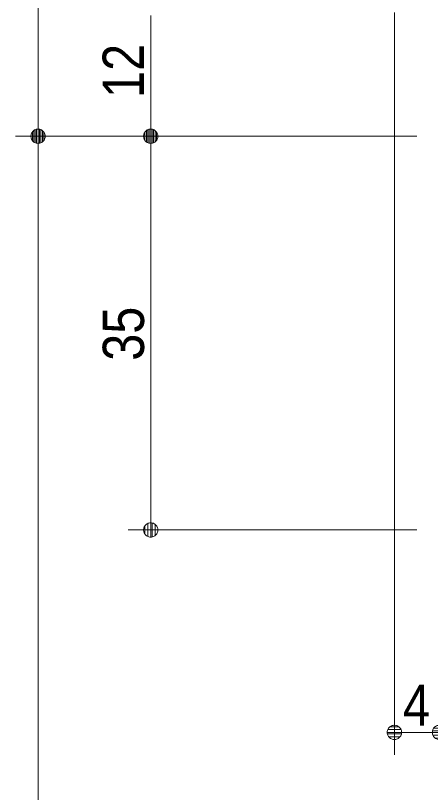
# Model space of a CAD drawing. Units: millimetres, scale not verified, with parts at other scales. Extents: x -6062 to 6062, y -3045 to 3045.
# Drawn here: x -96 to 273, y -43 to 648 of the extents above; entities that cross this region are included whole.
import ezdxf
from ezdxf.enums import TextEntityAlignment as Align

# ---------------------------------------------------------------- set-up
doc = ezdxf.new("R2010")
doc.units = ezdxf.units.MM
doc.header["$LTSCALE"] = 20
doc.layers.add('0-2_2寸法-1', color=7, linetype='Continuous', lineweight=9)
doc.layers.add('0-3_0', color=7, linetype='Continuous', lineweight=9)
doc.styles.add('ＭＳ Ｐゴシック', font='')
doc.styles.get('ＭＳ Ｐゴシック').set_extended_font_data('MS PGothic')

# ---------------------------------------------------------------- blocks, each defined once
blk = doc.blocks.new('_Dot')
at = {"layer": '0-3_0'}
for p, q in [((-10, 0), (-20, 0)), ((9.78, 2), (-9.78, 2)), ((7.99, 6), (-7.99, 6)), ((9.16, -3.98), (-9.16, -3.98)), ((6, -7.98), (-6, -7.98))]:
    blk.add_line(p, q, dxfattribs=at)
for points in [[(10, 0), (9.92, 1.25), (9.69, 2.49), (9.3, 3.68), (8.76, 4.82), (8.09, 5.88), (7.29, 6.85), (6.37, 7.71), (5.36, 8.44), (4.26, 9.05), (3.09, 9.51), (1.87, 9.82), (0.63, 9.98), (-0.63, 9.98), (-1.87, 9.82), (-3.09, 9.51), (-4.26, 9.05), (-5.36, 8.44), (-6.37, 7.71), (-7.29, 6.85), (-8.09, 5.88), (-8.76, 4.82), (-9.3, 3.68), (-9.69, 2.49), (-9.92, 1.25), (-10, 0), (0, 0)], [(-10, 0), (-9.92, -1.25), (-9.69, -2.49), (-9.3, -3.68), (-8.76, -4.82), (-8.09, -5.88), (-7.29, -6.85), (-6.37, -7.71), (-5.36, -8.44), (-4.26, -9.05), (-3.09, -9.51), (-1.87, -9.82), (-0.63, -9.98), (0.63, -9.98), (1.87, -9.82), (3.09, -9.51), (4.26, -9.05), (5.36, -8.44), (6.37, -7.71), (7.29, -6.85), (8.09, -5.88), (8.76, -4.82), (9.3, -3.68), (9.69, -2.49), (9.92, -1.25), (10, 0), (0, 0)]]:
    blk.add_lwpolyline(points, close=True, dxfattribs=at)

msp = doc.modelspace()

# ---------------------------------------------------------------- linework, layer by layer
at = {"layer": '0-2_2寸法-1'}
for p, q in [((-75.69, 552.96), (-75.69, 977.53)), ((240.68, 650.25), (240.68, -9.75)), ((24.31, 552.96), (24.31, 647.53)), ((4.31, 540.25), (-95.69, 540.25)), ((4.31, 540.25), (-95.69, 540.25)), ((260.68, 540.25), (4.31, 540.25)), ((260.68, 540.25), (4.31, 540.25)), ((-75.69, 527.53), (-75.69, -1857.29)), ((24.31, 202.96), (24.31, 527.53)), ((260.68, 190.25), (4.31, 190.25)), ((253.4, 10.25), (267.97, 10.25))]:
    msp.add_line(p, q, dxfattribs=at)

# ---------------------------------------------------------------- block references
at = {"layer": '0-2_2寸法-1', "xscale": 0.6356201, "yscale": 0.6356201}
for p, rotation in [((-75.69, 540.25), 270), ((24.31, 540.25), 270), ((-75.69, 540.25), 90), ((24.31, 540.25), 90), ((24.31, 190.25), 270), ((240.68, 10.25), 180)]:
    msp.add_blockref('_Dot', p, dxfattribs=dict(at, rotation=rotation))
msp.add_blockref('_Dot', (280.68, 10.25), dxfattribs=at)

# ---------------------------------------------------------------- texts
at = {"layer": '0-2_2寸法-1', "style": 'ＭＳ Ｐゴシック', "width": 0.9}
for s, p in [('12', (29.27, 574.32)), ('35', (29.37, 340.65))]:
    msp.add_text(s, height=36.66, rotation=90, dxfattribs=at).set_placement(p, align=Align.BOTTOM_LEFT)
msp.add_text('4', height=36.66, dxfattribs=at).set_placement((248.29, 5.19), align=Align.BOTTOM_LEFT)

doc.saveas('drawing.dxf')
